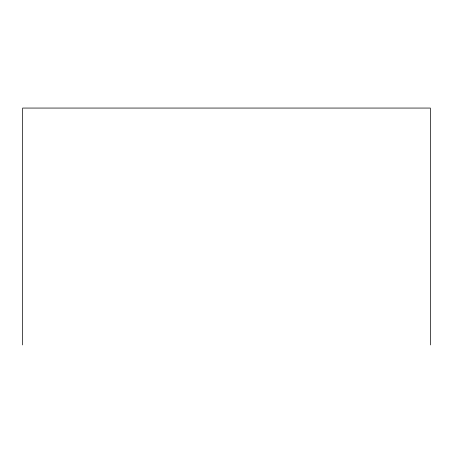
<?xml version="1.0" encoding="UTF-8"?>
<svg xmlns="http://www.w3.org/2000/svg" width="453" height="453" viewBox="0 0 453 453"><rect width="100%" height="100%" fill="white"/><g stroke="black" fill="none" stroke-linecap="round" stroke-linejoin="round"><path stroke-width="0.68" d="M430.35 344.937L430.35 108.063L22.65 108.063L22.65 344.937"/></g></svg>
